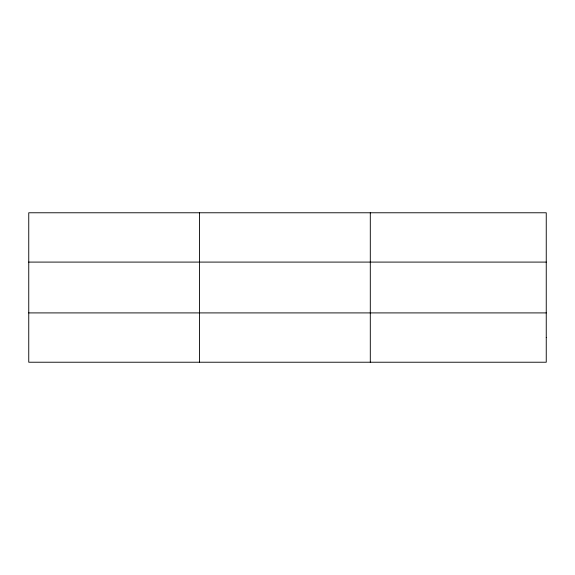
<?xml version="1.0" encoding="UTF-8"?>
<svg xmlns="http://www.w3.org/2000/svg" width="575" height="575" viewBox="0 0 575 575"><rect width="100%" height="100%" fill="white"/><g stroke="black" fill="none" stroke-linecap="round" stroke-linejoin="round"><path stroke-width="0.86" d="M199.525 212.772L199.525 362.228M370.3 212.772L370.3 362.228M28.75 262.092L546.25 262.092M28.75 312.908L546.25 312.908M546.25 337.568L546.25 362.228L28.75 362.228L28.75 212.772L546.25 212.772L546.25 337.568"/></g></svg>
